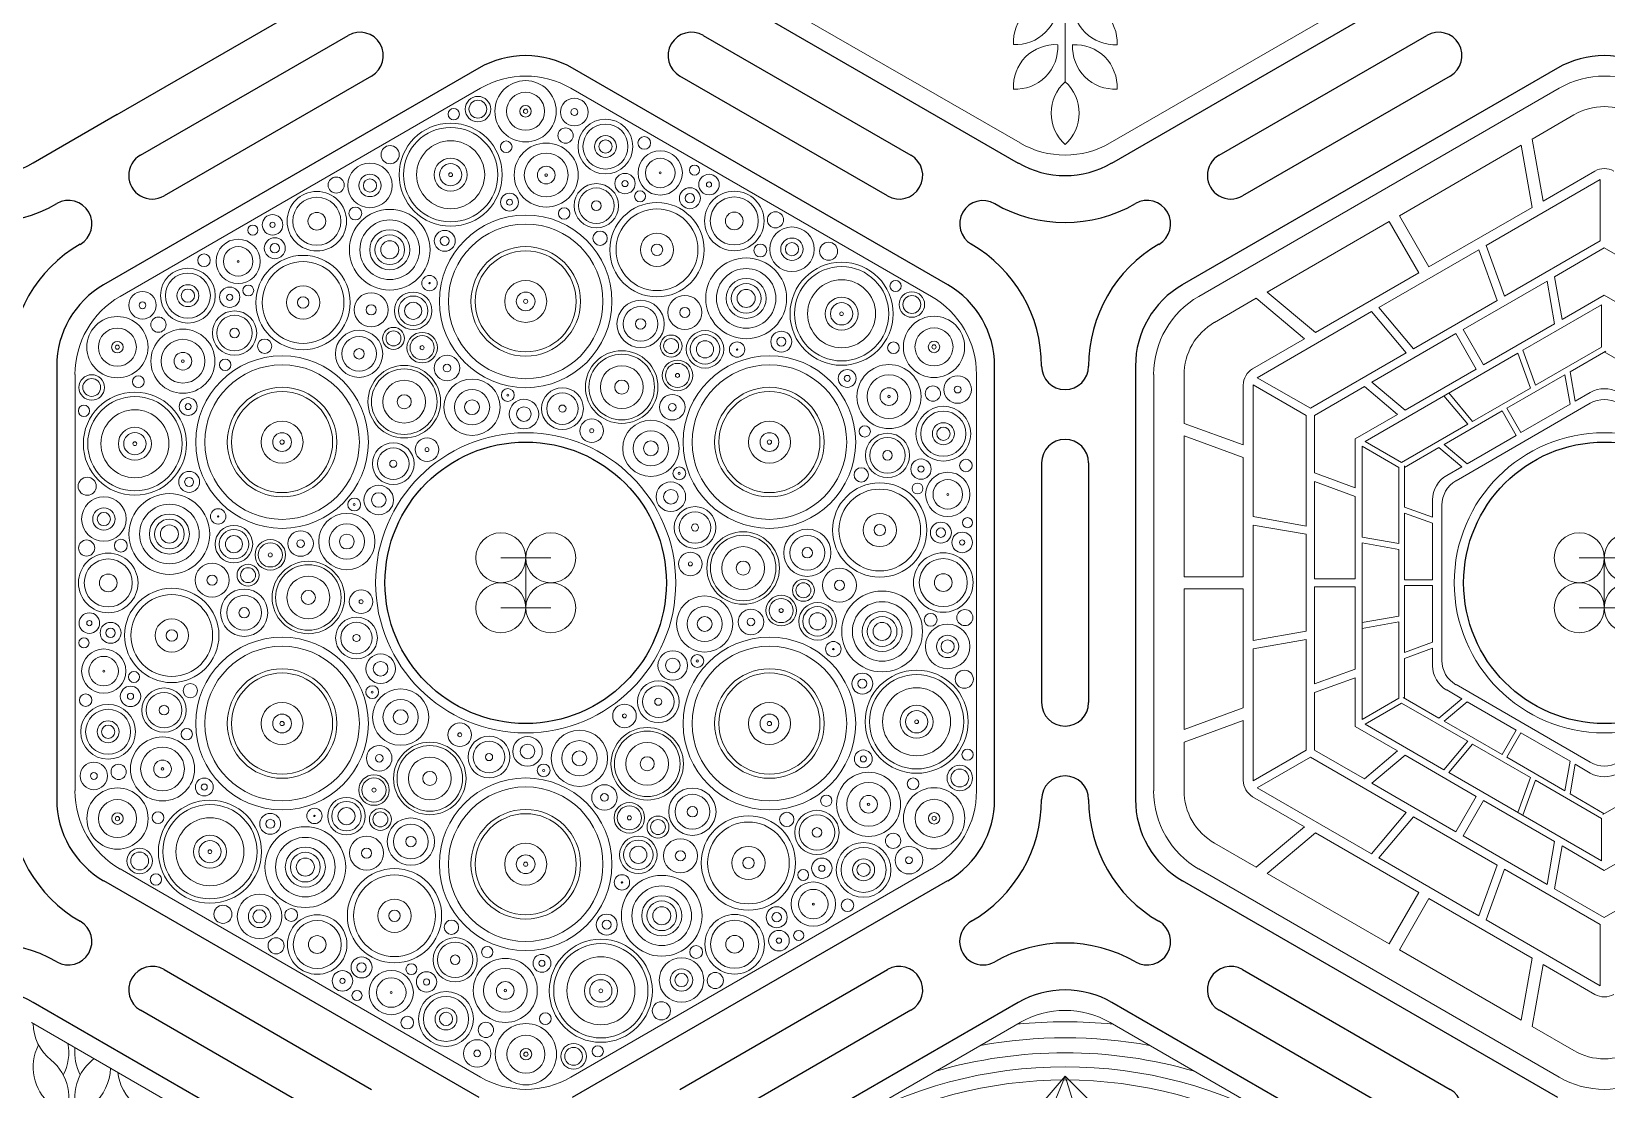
# Model space of a CAD drawing. Header units: millimetres. Extents: x -446 to 815, y -612 to 225.
# Drawn here: x -168.9 to -43, y 34.2 to 118.8 of the extents above; entities that cross this region are included whole.
import ezdxf

# ---------------------------------------------------------------- set-up
doc = ezdxf.new("R2010")
doc.units = ezdxf.units.MM
doc.layers.get('0').update_dxf_attribs({"color": 1, "true_color": 0xff0000})
doc.layers.add('Vector Engrave', color=5, linetype='Continuous', lineweight=0, true_color=0x0000ff)

msp = doc.modelspace()

# ---------------------------------------------------------------- linework, layer by layer
for p, q in [((-120, 125.57), (-90, 108.25)), ((-82.5, 108.25), (-52.5, 125.57)), ((-162.05, 112.12), (-145.45, 121.71)), ((-160.18, 108.87), (-143.57, 118.46)), ((-115.18, 118.46), (-98.57, 108.87)), ((-73.93, 108.87), (-57.32, 118.46)), ((-133.12, 115.83), (-163.13, 98.51)), ((-141.7, 115.21), (-158.3, 105.63)), ((-95.62, 98.51), (-125.63, 115.83)), ((-100.45, 105.63), (-117.05, 115.21)), ((-46.87, 115.83), (-76.88, 98.51)), ((-55.45, 115.21), (-72.05, 105.63)), ((-162.05, 112.12), (-168.75, 108.25)), ((-166.87, 92.02), (-166.87, 57.37)), ((-91.88, 57.37), (-91.88, 92.02)), ((-80.62, 92.02), (-80.62, 57.37)), ((-88.12, 65.11), (-88.12, 84.28)), ((-84.38, 84.28), (-84.38, 65.11)), ((-163.13, 50.88), (-133.12, 33.56)), ((-125.63, 33.56), (-95.62, 50.88)), ((-76.88, 50.88), (-46.87, 33.56)), ((-158.3, 43.76), (-141.7, 34.18)), ((-117.05, 34.18), (-100.45, 43.76)), ((-72.05, 43.76), (-55.45, 34.18)), ((-138.75, 23.82), (-168.75, 41.14)), ((-143.57, 30.93), (-160.18, 40.52)), ((-90, 41.14), (-120, 23.82)), ((-98.57, 40.52), (-115.18, 30.93)), ((-52.5, 23.82), (-82.5, 41.14)), ((-57.32, 30.93), (-73.93, 40.52))]:
    msp.add_line(p, q)
for centre in [(-129.38, 74.69), (-43.13, 74.69)]:
    msp.add_circle(centre, 11.25)
for centre, radius, start, end in [((-172.5, 114.75), 7.5, 120, 300), ((-142.64, 116.83), 1.88, 300, 120), ((-116.11, 116.83), 1.88, 60, 240), ((-56.39, 116.83), 1.88, 300, 120), ((-129.38, 109.34), 7.5, 60, 120), ((-43.13, 109.34), 7.5, 60, 120), ((-159.24, 107.25), 1.88, 120, 300), ((-99.51, 107.25), 1.88, 240, 60), ((-72.99, 107.25), 1.88, 120, 300), ((-86.25, 114.75), 7.5, 240, 300), ((-172.5, 114.75), 11.25, 240, 300), ((-165.94, 103.38), 1.88, 300, 120), ((-92.81, 103.38), 1.87, 60, 240), ((-86.25, 114.75), 11.25, 240, 300), ((-79.69, 103.38), 1.88, 300, 120), ((-159.38, 92.02), 11.25, 120, 180), ((-99.38, 92.02), 11.25, 0, 60), ((-73.12, 92.02), 11.25, 120, 180), ((-159.38, 92.02), 7.5, 120, 180), ((-99.38, 92.02), 7.5, 0, 60), ((-73.12, 92.02), 7.5, 120, 180), ((-86.25, 92.02), 1.88, 180, 0), ((-86.25, 84.28), 1.88, 0, 180), ((-86.25, 65.11), 1.88, 180, 0), ((-86.25, 57.37), 1.88, 0, 180), ((-159.38, 57.37), 11.25, 180, 240), ((-159.38, 57.37), 7.5, 180, 240), ((-99.38, 57.37), 7.5, 300, 0), ((-99.38, 57.37), 11.25, 300, 0), ((-73.12, 57.37), 11.25, 180, 240), ((-73.12, 57.37), 7.5, 180, 240), ((-165.94, 46.01), 1.87, 240, 60), ((-92.81, 46.01), 1.87, 120, 300), ((-79.69, 46.01), 1.88, 240, 60), ((-172.5, 34.64), 11.25, 60, 120), ((-86.25, 34.64), 11.25, 60, 120), ((-159.24, 42.14), 1.88, 60, 240), ((-99.51, 42.14), 1.88, 300, 120), ((-72.99, 42.14), 1.88, 60, 240), ((-172.5, 34.64), 7.5, 60, 120), ((-86.25, 34.64), 7.5, 60, 120), ((-56.39, 32.56), 1.88, 240, 60)]:
    msp.add_arc(centre, radius, start, end)
at = {"layer": 'Vector Engrave'}
for p, q in [((-86.24, 114.75), (-86.25, 136.64)), ((-89.85, 109.86), (-118.69, 126.5)), ((-53.81, 126.5), (-82.65, 109.86)), ((-161.81, 97.58), (-132.98, 114.23)), ((-125.77, 114.23), (-96.94, 97.58)), ((-75.56, 97.58), (-46.73, 114.23)), ((-45.56, 112.1), (-48.9, 110.17)), ((-49.77, 109.67), (-59.52, 104.04)), ((-48.9, 104.71), (-49.77, 109.67)), ((-48.03, 105.21), (-48.9, 110.17)), ((-43.88, 107.61), (-48.03, 105.21)), ((-43.45, 106.93), (-52.59, 101.65)), ((-43.45, 102.03), (-43.45, 106.93)), ((-48.9, 104.71), (-57.15, 99.94)), ((-60.34, 103.57), (-70.09, 97.94)), ((-57.97, 99.47), (-60.34, 103.57)), ((-57.15, 99.94), (-59.52, 104.04)), ((-43.45, 102.03), (-51.12, 97.6)), ((-53.16, 101.32), (-61.17, 96.7)), ((-51.69, 97.27), (-53.16, 101.32)), ((-51.12, 97.6), (-52.59, 101.65)), ((-43.13, 101.46), (-47.11, 99.16)), ((-39.14, 99.16), (-43.13, 101.46)), ((-57.97, 99.47), (-66.23, 94.7)), ((-47.71, 98.82), (-54.43, 94.93)), ((-47.11, 95.39), (-47.71, 98.82)), ((-46.5, 95.74), (-47.11, 99.16)), ((-70.96, 97.44), (-74.3, 95.51)), ((-67.1, 94.2), (-70.96, 97.44)), ((-66.23, 94.7), (-70.09, 97.94)), ((-51.69, 97.27), (-58.39, 93.4)), ((-43.13, 97.69), (-46.5, 95.74)), ((-39.75, 95.74), (-43.13, 97.69)), ((-61.74, 96.37), (-70.88, 91.09)), ((-58.97, 93.07), (-61.74, 96.37)), ((-58.39, 93.4), (-61.17, 96.7)), ((-43.35, 96.92), (-49.65, 93.29)), ((-43.35, 93.54), (-43.35, 96.92)), ((-55, 94.61), (-61.72, 90.73)), ((-53.37, 91.78), (-55, 94.61)), ((-52.8, 92.11), (-54.43, 94.93)), ((-47.11, 95.39), (-52.8, 92.11)), ((-67.1, 94.2), (-71.25, 91.8)), ((-48.64, 90.49), (-49.65, 93.29)), ((-43.35, 93.54), (-48.64, 90.49)), ((-43.01, 93.22), (-45.87, 91.57)), ((-58.97, 93.07), (-66.63, 88.64)), ((-50.05, 93.06), (-62.26, 86)), ((-49.03, 90.26), (-50.05, 93.06)), ((-40.38, 91.57), (-43.13, 93.15)), ((-165.41, 58.05), (-165.41, 91.34)), ((-93.34, 91.34), (-93.34, 58.05)), ((-79.16, 58.05), (-79.16, 91.34)), ((-76.74, 91.29), (-76.74, 87.43)), ((-66.63, 88.64), (-70.88, 91.09)), ((-59.06, 88.49), (-61.72, 90.73)), ((-53.37, 91.78), (-59.06, 88.49)), ((-46.29, 91.33), (-50.92, 88.65)), ((-45.87, 88.97), (-46.29, 91.33)), ((-45.46, 89.21), (-45.87, 91.57)), ((-72, 90.5), (-72, 85.71)), ((-71.2, 90.53), (-71.2, 79.98)), ((-66.96, 88.08), (-71.2, 90.53)), ((-62.32, 90.38), (-66.31, 88.08)), ((-59.66, 88.14), (-62.32, 90.38)), ((-54.05, 87.37), (-55.96, 89.64)), ((-53.66, 87.59), (-55.57, 89.87)), ((-49.03, 90.26), (-53.66, 87.59)), ((-44.25, 89.9), (-45.46, 89.21)), ((-51.31, 88.43), (-55.95, 85.75)), ((-44.25, 89.05), (-54.99, 82.84)), ((-50.19, 86.48), (-51.31, 88.43)), ((-49.8, 86.7), (-50.92, 88.65)), ((-45.87, 88.97), (-49.8, 86.7)), ((-72, 85.71), (-76.74, 87.43)), ((-66.96, 88.08), (-66.96, 79.23)), ((-66.31, 88.08), (-66.31, 83.48)), ((-59.66, 88.14), (-63.04, 86.19)), ((-54.05, 87.37), (-59.34, 84.31)), ((-76.74, 86.43), (-76.74, 75.17)), ((-72, 84.7), (-76.74, 86.43)), ((-63.04, 86.19), (-63.04, 82.29)), ((-59.34, 84.31), (-62.26, 86)), ((-54.11, 84.21), (-55.95, 85.75)), ((-50.19, 86.48), (-54.11, 84.21)), ((-72, 84.7), (-72, 75.17)), ((-62.49, 85.61), (-62.49, 78.34)), ((-59.56, 83.92), (-62.49, 85.61)), ((-56.37, 85.51), (-59.11, 83.92)), ((-54.53, 83.97), (-56.37, 85.51)), ((-63.04, 82.29), (-66.31, 83.48)), ((-59.56, 83.92), (-59.56, 77.82)), ((-59.11, 84.05), (-59.11, 80.75)), ((-54.53, 83.97), (-55.73, 83.27)), ((-66.31, 82.78), (-66.31, 75.02)), ((-63.04, 81.6), (-66.31, 82.78)), ((-63.04, 81.6), (-63.04, 75.02)), ((-56.86, 79.93), (-59.11, 80.75)), ((-56.86, 81.33), (-56.86, 79.93)), ((-56.12, 80.9), (-56.12, 68.49)), ((-66.96, 79.23), (-71.2, 79.98)), ((-59.11, 80.27), (-59.11, 74.92)), ((-56.86, 79.45), (-59.11, 80.27)), ((-56.86, 79.45), (-56.86, 74.92)), ((-71.2, 79.31), (-71.2, 70.07)), ((-66.96, 78.57), (-71.2, 79.31)), ((-66.96, 78.57), (-66.96, 70.82)), ((-59.56, 77.82), (-62.49, 78.34)), ((-62.49, 77.88), (-62.49, 63.77)), ((-59.56, 77.36), (-62.49, 77.88)), ((-59.56, 77.36), (-59.56, 72.02)), ((-131.37, 76.69), (-127.37, 76.69)), ((-129.38, 72.69), (-129.38, 76.69)), ((-45.13, 76.69), (-41.13, 76.69)), ((-43.13, 72.69), (-43.13, 76.69)), ((-72, 75.17), (-76.74, 75.17)), ((-63.04, 75.02), (-66.31, 75.02)), ((-66.31, 74.37), (-66.31, 66.6)), ((-63.04, 74.37), (-66.31, 74.37)), ((-63.04, 74.37), (-63.04, 67.79)), ((-56.86, 74.92), (-59.11, 74.92)), ((-59.11, 74.47), (-59.11, 69.12)), ((-56.86, 74.47), (-59.11, 74.47)), ((-56.86, 74.47), (-56.86, 69.94)), ((-76.74, 74.22), (-76.74, 62.96)), ((-72, 74.22), (-76.74, 74.22)), ((-72, 74.22), (-72, 64.69)), ((-131.37, 72.69), (-127.37, 72.69)), ((-59.56, 72.02), (-62.49, 71.51)), ((-45.13, 72.69), (-41.13, 72.69)), ((-66.96, 70.82), (-71.2, 70.07)), ((-59.56, 71.57), (-62.49, 71.05)), ((-59.56, 71.57), (-59.56, 65.46)), ((-66.96, 70.16), (-71.2, 69.41)), ((-71.2, 69.41), (-71.2, 58.86)), ((-66.96, 70.16), (-66.96, 61.31)), ((-56.86, 69.94), (-59.11, 69.12)), ((-56.86, 69.46), (-59.11, 68.64)), ((-56.86, 69.46), (-56.86, 68.06)), ((-59.11, 68.64), (-59.11, 65.46)), ((-63.04, 67.79), (-66.31, 66.6)), ((-63.04, 67.1), (-66.31, 65.91)), ((-63.04, 67.1), (-63.04, 63.2)), ((-66.31, 65.91), (-66.31, 61.31)), ((-59.22, 65.53), (-56.37, 63.88)), ((-55.73, 66.12), (-54.53, 65.42)), ((-54.99, 66.55), (-44.25, 60.34)), ((-72, 64.69), (-76.74, 62.96)), ((-59.56, 65.46), (-62.49, 63.77)), ((-59.34, 65.07), (-62.26, 63.38)), ((-59.34, 65.07), (-54.05, 62.02)), ((-54.53, 65.42), (-56.37, 63.88)), ((-54.11, 65.18), (-55.95, 63.64)), ((-54.11, 65.18), (-50.19, 62.91)), ((-72, 63.68), (-76.74, 61.96)), ((-72, 63.68), (-72, 58.89)), ((-63.04, 63.2), (-59.66, 61.25)), ((-62.26, 63.38), (-55.96, 59.75)), ((-55.95, 63.64), (-51.31, 60.96)), ((-76.74, 61.96), (-76.74, 58.1)), ((-54.05, 62.02), (-55.96, 59.75)), ((-53.66, 61.79), (-55.57, 59.52)), ((-53.66, 61.79), (-49.03, 59.12)), ((-50.19, 62.91), (-51.31, 60.96)), ((-49.8, 62.69), (-50.92, 60.74)), ((-49.8, 62.69), (-45.87, 60.42)), ((-66.96, 61.31), (-71.2, 58.86)), ((-66.63, 60.75), (-70.88, 58.3)), ((-66.63, 60.75), (-58.97, 56.32)), ((-66.31, 61.31), (-62.32, 59.01)), ((-59.66, 61.25), (-62.32, 59.01)), ((-59.06, 60.9), (-61.72, 58.66)), ((-59.06, 60.9), (-53.37, 57.61)), ((-50.92, 60.74), (-46.29, 58.06)), ((-55.57, 59.52), (-43.35, 52.46)), ((-45.87, 60.42), (-46.29, 58.06)), ((-45.46, 60.18), (-45.87, 57.82)), ((-45.46, 60.18), (-44.25, 59.48)), ((-70.88, 58.3), (-61.74, 53.02)), ((-61.72, 58.66), (-55, 54.78)), ((-49.03, 59.12), (-50.05, 56.33)), ((-48.64, 58.9), (-49.65, 56.1)), ((-48.64, 58.9), (-43.35, 55.84)), ((-71.25, 57.59), (-67.1, 55.19)), ((-53.37, 57.61), (-55, 54.78)), ((-52.8, 57.28), (-54.43, 54.46)), ((-52.8, 57.28), (-47.11, 54)), ((-45.87, 57.82), (-43.13, 56.23)), ((-43.24, 56.17), (-40.38, 57.82)), ((-58.97, 56.32), (-61.74, 53.02)), ((-58.39, 55.99), (-61.17, 52.69)), ((-58.39, 55.99), (-51.69, 52.12)), ((-43.35, 55.84), (-43.35, 52.46)), ((-67.1, 55.19), (-70.96, 51.95)), ((-66.23, 54.69), (-70.09, 51.45)), ((-66.23, 54.69), (-57.97, 49.92)), ((-54.43, 54.46), (-47.71, 50.57)), ((-74.3, 53.88), (-70.96, 51.95)), ((-47.11, 54), (-47.71, 50.57)), ((-46.5, 53.65), (-47.11, 50.23)), ((-46.5, 53.65), (-43.13, 51.7)), ((-43.13, 51.7), (-39.75, 53.65)), ((-132.98, 35.16), (-161.81, 51.81)), ((-96.94, 51.81), (-125.77, 35.16)), ((-46.73, 35.16), (-75.56, 51.81)), ((-61.17, 52.69), (-53.16, 48.07)), ((-51.69, 52.12), (-53.16, 48.07)), ((-51.12, 51.79), (-52.59, 47.74)), ((-51.12, 51.79), (-43.45, 47.36)), ((-70.09, 51.45), (-60.34, 45.82)), ((-57.97, 49.92), (-60.34, 45.82)), ((-57.15, 49.45), (-59.52, 45.35)), ((-57.15, 49.45), (-48.9, 44.68)), ((-47.11, 50.23), (-43.13, 47.93)), ((-43.13, 47.93), (-39.14, 50.23)), ((-52.59, 47.74), (-43.45, 42.46)), ((-43.45, 47.36), (-43.45, 42.46)), ((-59.52, 45.35), (-49.77, 39.72)), ((-48.9, 44.68), (-49.77, 39.72)), ((-48.03, 44.18), (-48.9, 39.22)), ((-48.03, 44.18), (-43.88, 41.78)), ((-168.9, 39.53), (-140.06, 22.89)), ((-118.69, 22.89), (-89.85, 39.53)), ((-82.65, 39.53), (-53.81, 22.89)), ((-48.9, 39.22), (-45.56, 37.29)), ((-86.25, 35.25), (-91.28, 23.01)), ((-86.25, 35.25), (-90.75, 30)), ((-86.25, 35.25), (-78.75, 27.75)), ((-86.25, 35.25), (-82.5, 23.25))]:
    msp.add_line(p, q, dxfattribs=at)
for centre, radius in [((-129.39, 112.39), 2.45), ((-133.2, 112.56), 1.02), ((-129.39, 112.39), 1.52), ((-125.49, 112.33), 1.1), ((-135.13, 112.16), 0.45), ((-133.2, 112.56), 0.713), ((-129.39, 112.39), 0.461), ((-129.39, 112.39), 0.169), ((-125.49, 112.33), 0.274), ((-135.38, 107.32), 4.12), ((-135.38, 107.32), 3.77), ((-126.19, 110.45), 0.609), ((-123, 109.57), 2.19), ((-123, 109.57), 1.8), ((-140.22, 108.92), 0.726), ((-135.38, 107.32), 2.72), ((-130.94, 109.55), 0.467), ((-127.74, 107.29), 2.56), ((-123, 109.57), 0.877), ((-123, 109.57), 0.53), ((-119.9, 109.86), 0.501), ((-135.38, 107.32), 1.32), ((-127.74, 107.29), 1.75), ((-118.62, 107.46), 1.77), ((-118.62, 107.46), 1.18), ((-144.53, 106.49), 0.645), ((-141.83, 106.46), 1.78), ((-141.83, 106.46), 0.894), ((-135.38, 107.32), 0.89), ((-135.38, 107.32), 0.15), ((-127.74, 107.29), 0.707), ((-127.74, 107.29), 0.103), ((-121.44, 106.61), 0.814), ((-118.62, 107.46), 0.0766), ((-115.88, 107.69), 0.403), ((-114.72, 106.53), 0.822), ((-146.08, 103.6), 2.38), ((-141.83, 106.46), 0.528), ((-130.67, 105.12), 0.714), ((-123.73, 104.84), 1.77), ((-123.73, 104.84), 1.42), ((-121.44, 106.61), 0.247), ((-120.23, 105.59), 0.436), ((-116.25, 105.44), 0.839), ((-116.25, 105.44), 0.375), ((-112.7, 103.62), 2.38), ((-114.72, 106.53), 0.209), ((-146.08, 103.6), 1.92), ((-143, 104.22), 0.514), ((-140.25, 101.32), 3.23), ((-130.67, 105.12), 0.241), ((-126.3, 104.22), 0.453), ((-123.73, 104.84), 0.384), ((-118.88, 101.32), 3.77), ((-118.88, 101.32), 3.27), ((-112.7, 103.62), 1.92), ((-151.2, 102.89), 0.403), ((-149.62, 103.31), 0.822), ((-149.62, 103.31), 0.209), ((-146.08, 103.6), 0.709), ((-140.25, 101.32), 2.38), ((-129.38, 97.19), 6.9), ((-129.38, 97.19), 6.18), ((-112.7, 103.62), 0.709), ((-109.41, 103.71), 0.645), ((-152.37, 100.39), 1.77), ((-149.44, 101.44), 0.839), ((-140.25, 101.32), 1.6), ((-140.25, 101.32), 1.19), ((-140.25, 101.32), 0.722), ((-135.85, 102.03), 0.837), ((-135.85, 102.03), 0.36), ((-123.43, 102.24), 0.573), ((-118.88, 101.32), 1.33), ((-108.09, 101.36), 1.78), ((-108.09, 101.36), 0.894), ((-155.1, 100.48), 0.501), ((-152.37, 100.39), 1.18), ((-147.18, 97.1), 3.77), ((-149.44, 101.44), 0.375), ((-129.38, 97.19), 4.38), ((-129.38, 97.19), 4.04), ((-118.88, 101.32), 0.458), ((-110.62, 101.26), 0.514), ((-108.09, 101.36), 0.528), ((-105.16, 101.2), 0.726), ((-156.39, 97.65), 2.19), ((-152.37, 100.39), 0.0766), ((-147.18, 97.1), 3.27), ((-111.75, 97.43), 3.23), ((-111.75, 97.43), 2.38), ((-104.12, 96.2), 4.12), ((-104.12, 96.2), 3.77), ((-156.39, 97.65), 1.8), ((-156.39, 97.65), 0.877), ((-153.05, 97.52), 0.814), ((-151.56, 98.06), 0.436), ((-147.18, 97.1), 1.33), ((-137.07, 98.65), 0.614), ((-137.07, 98.65), 0.0555), ((-129.38, 97.19), 1.68), ((-111.75, 97.43), 1.6), ((-111.75, 97.43), 1.19), ((-104.12, 96.2), 2.72), ((-99.8, 98.42), 0.45), ((-160.02, 96.88), 1.1), ((-160.02, 96.88), 0.274), ((-156.39, 97.65), 0.53), ((-153.05, 97.52), 0.247), ((-147.18, 97.1), 0.458), ((-141.74, 96.52), 1.36), ((-138.38, 96.44), 1.5), ((-138.38, 96.44), 1.18), ((-138.38, 96.44), 0.685), ((-129.38, 97.19), 0.75), ((-129.38, 97.19), 0.168), ((-120.19, 95.39), 1.89), ((-116.65, 96.31), 1.36), ((-111.75, 97.43), 0.722), ((-104.12, 96.2), 1.32), ((-104.12, 96.2), 0.89), ((-98.5, 96.94), 1.02), ((-98.5, 96.94), 0.713), ((-162.03, 93.53), 2.45), ((-158.75, 95.33), 0.609), ((-152.66, 94.66), 1.77), ((-152.66, 94.66), 1.42), ((-141.74, 96.52), 0.404), ((-120.19, 95.39), 1.39), ((-120.19, 95.39), 0.416), ((-116.65, 96.31), 0.404), ((-104.12, 96.2), 0.15), ((-96.73, 93.55), 2.45), ((-162.03, 93.53), 1.52), ((-156.79, 92.41), 2.56), ((-152.66, 94.66), 0.384), ((-142.7, 93), 1.89), ((-139.95, 94.23), 0.878), ((-139.95, 94.23), 0.597), ((-137.66, 93.49), 1.22), ((-137.66, 93.49), 0.964), ((-117.75, 93.62), 0.878), ((-115.04, 93.36), 1.5), ((-115.04, 93.36), 1.18), ((-108.94, 93.97), 0.837), ((-96.73, 93.55), 1.52), ((-162.03, 93.53), 0.461), ((-162.03, 93.53), 0.169), ((-156.79, 92.41), 1.75), ((-150.25, 93.61), 0.573), ((-142.7, 93), 1.39), ((-142.7, 93), 0.416), ((-137.66, 93.49), 0.161), ((-121.7, 90.34), 2.9), ((-117.75, 93.62), 0.597), ((-115.04, 93.36), 0.685), ((-112.48, 93.34), 0.614), ((-112.48, 93.34), 0.0555), ((-108.94, 93.97), 0.36), ((-99.97, 93.48), 0.467), ((-96.73, 93.55), 0.461), ((-96.73, 93.55), 0.169), ((-156.79, 92.41), 0.707), ((-156.79, 92.41), 0.103), ((-148.86, 85.94), 6.9), ((-148.86, 85.94), 6.18), ((-153.41, 92.12), 0.453), ((-139.09, 89.17), 2.9), ((-135.67, 91.86), 1.02), ((-135.67, 91.86), 0.306), ((-121.7, 90.34), 2.62), ((-121.7, 90.34), 1.71), ((-117.24, 91.27), 1.22), ((-117.24, 91.27), 0.964), ((-109.89, 85.94), 6.9), ((-109.89, 85.94), 6.18), ((-100.33, 89.58), 2.56), ((-164.08, 90.31), 1.02), ((-164.08, 90.31), 0.713), ((-160.35, 90.77), 0.467), ((-139.09, 89.17), 2.62), ((-139.09, 89.17), 1.71), ((-133.67, 88.73), 2.25), ((-121.7, 90.34), 0.562), ((-117.24, 91.27), 0.161), ((-103.67, 91.03), 0.714), ((-103.67, 91.03), 0.241), ((-100.33, 89.58), 1.75), ((-94.84, 90.14), 1.1), ((-160.63, 85.81), 4.12), ((-160.63, 85.81), 3.77), ((-156.37, 88.78), 0.714), ((-148.86, 85.94), 4.38), ((-148.86, 85.94), 4.04), ((-139.09, 89.17), 0.562), ((-133.67, 88.73), 1.41), ((-130.81, 89.7), 0.513), ((-130.81, 89.7), 0.0828), ((-126.44, 88.62), 1.67), ((-126.44, 88.62), 1.26), ((-117.66, 88.73), 1.02), ((-109.89, 85.94), 4.38), ((-109.89, 85.94), 4.04), ((-100.33, 89.58), 0.707), ((-100.33, 89.58), 0.103), ((-96.82, 89.82), 0.609), ((-94.84, 90.14), 0.274), ((-164.7, 88.44), 0.45), ((-160.63, 85.81), 2.72), ((-156.37, 88.78), 0.241), ((-133.67, 88.73), 0.591), ((-129.52, 88.18), 1.18), ((-129.52, 88.18), 0.583), ((-126.44, 88.62), 0.286), ((-117.66, 88.73), 0.306), ((-95.98, 86.61), 2.19), ((-95.98, 86.61), 1.8), ((-160.63, 85.81), 1.32), ((-148.86, 85.94), 1.68), ((-124.1, 86.85), 0.942), ((-124.1, 86.85), 0.158), ((-119.37, 85.44), 2.25), ((-109.89, 85.94), 1.68), ((-102.27, 86.8), 0.453), ((-95.98, 86.61), 0.877), ((-95.98, 86.61), 0.53), ((-160.63, 85.81), 0.89), ((-160.63, 85.81), 0.15), ((-148.86, 85.94), 0.75), ((-148.86, 85.94), 0.168), ((-139.97, 84.21), 1.67), ((-129.38, 74.69), 12), ((-137.27, 85.34), 0.942), ((-119.37, 85.44), 1.41), ((-119.37, 85.44), 0.591), ((-109.89, 85.94), 0.75), ((-109.89, 85.94), 0.168), ((-100.45, 84.88), 1.77), ((-100.45, 84.88), 1.42), ((-43.13, 74.69), 12), ((-139.97, 84.21), 1.26), ((-139.97, 84.21), 0.286), ((-137.27, 85.34), 0.158), ((-100.45, 84.88), 0.384), ((-97.77, 83.78), 0.814), ((-94.18, 84.07), 0.501), ((-164.44, 82.41), 0.726), ((-156.29, 82.76), 0.837), ((-117.1, 83.44), 0.513), ((-117.1, 83.44), 0.0828), ((-102.55, 83.32), 0.573), ((-97.77, 83.78), 0.247), ((-95.63, 81.76), 1.77), ((-156.29, 82.76), 0.36), ((-141.13, 81.31), 1.18), ((-141.13, 81.31), 0.583), ((-117.77, 81.57), 1.18), ((-117.77, 81.57), 0.583), ((-101.07, 78.91), 3.77), ((-101.07, 78.91), 3.27), ((-98.05, 82.23), 0.436), ((-95.63, 81.76), 1.18), ((-163.11, 79.79), 1.78), ((-163.11, 79.79), 0.894), ((-157.87, 78.59), 3.23), ((-157.87, 78.59), 2.38), ((-153.97, 80), 0.614), ((-143.09, 80.95), 0.513), ((-143.09, 80.95), 0.0828), ((-115.84, 79.11), 1.67), ((-95.63, 81.76), 0.0766), ((-163.11, 79.79), 0.528), ((-157.87, 78.59), 1.6), ((-157.87, 78.59), 1.19), ((-153.97, 80), 0.0555), ((-143.68, 77.99), 2.25), ((-143.68, 77.99), 1.41), ((-115.84, 79.11), 1.26), ((-115.84, 79.11), 0.286), ((-101.07, 78.91), 1.33), ((-101.07, 78.91), 0.458), ((-96.18, 78.7), 0.839), ((-94.05, 79.5), 0.403), ((-164.49, 77.47), 0.645), ((-161.75, 77.66), 0.514), ((-157.87, 78.59), 0.722), ((-152.71, 77.78), 1.5), ((-152.71, 77.78), 1.18), ((-152.71, 77.78), 0.685), ((-149.8, 76.92), 1.22), ((-147.38, 77.83), 1.02), ((-147.38, 77.83), 0.306), ((-143.68, 77.99), 0.591), ((-131.37, 76.69), 2), ((-127.37, 76.69), 2), ((-111.99, 75.87), 2.9), ((-111.99, 75.87), 2.62), ((-106.86, 77.09), 1.89), ((-106.86, 77.09), 1.39), ((-96.18, 78.7), 0.375), ((-94.48, 77.92), 0.822), ((-94.48, 77.92), 0.209), ((-45.13, 76.69), 2), ((-41.13, 76.69), 2), ((-162.76, 74.68), 2.38), ((-149.8, 76.92), 0.964), ((-149.8, 76.92), 0.161), ((-116.21, 76.2), 0.942), ((-111.99, 75.87), 1.71), ((-106.86, 77.09), 0.416), ((-95.99, 74.71), 2.38), ((-162.76, 74.68), 1.92), ((-154.46, 74.9), 1.36), ((-151.58, 75.3), 0.878), ((-151.58, 75.3), 0.597), ((-146.76, 73.52), 2.9), ((-146.76, 73.52), 2.62), ((-116.21, 76.2), 0.158), ((-111.99, 75.87), 0.562), ((-104.29, 74.49), 1.36), ((-95.99, 74.71), 1.92), ((-162.76, 74.68), 0.709), ((-154.46, 74.9), 0.404), ((-146.76, 73.52), 1.71), ((-131.37, 72.69), 2), ((-127.37, 72.69), 2), ((-107.17, 74.09), 0.878), ((-107.17, 74.09), 0.597), ((-104.29, 74.49), 0.404), ((-95.99, 74.71), 0.709), ((-45.13, 72.69), 2), ((-41.13, 72.69), 2), ((-157.68, 70.48), 3.77), ((-157.68, 70.48), 3.27), ((-151.89, 72.3), 1.89), ((-151.89, 72.3), 1.39), ((-146.76, 73.52), 0.562), ((-142.54, 73.18), 0.942), ((-142.54, 73.18), 0.158), ((-115.07, 71.4), 2.25), ((-108.95, 72.47), 1.22), ((-108.95, 72.47), 0.964), ((-106.04, 71.61), 1.5), ((-100.88, 70.8), 3.23), ((-100.88, 70.8), 2.38), ((-164.27, 71.47), 0.822), ((-157.68, 70.48), 1.33), ((-151.89, 72.3), 0.416), ((-142.91, 70.28), 1.67), ((-115.07, 71.4), 1.41), ((-115.07, 71.4), 0.591), ((-111.37, 71.56), 1.02), ((-111.37, 71.56), 0.306), ((-108.95, 72.47), 0.161), ((-106.04, 71.61), 1.18), ((-106.04, 71.61), 0.685), ((-100.88, 70.8), 1.6), ((-100.88, 70.8), 1.19), ((-97, 71.73), 0.514), ((-94.26, 71.91), 0.645), ((-164.27, 71.47), 0.209), ((-162.57, 70.69), 0.839), ((-162.57, 70.69), 0.375), ((-157.68, 70.48), 0.458), ((-142.91, 70.28), 1.26), ((-142.91, 70.28), 0.286), ((-100.88, 70.8), 0.722), ((-95.64, 69.6), 1.78), ((-164.7, 69.89), 0.403), ((-163.12, 67.63), 1.77), ((-148.86, 63.44), 6.9), ((-148.86, 63.44), 6.18), ((-109.89, 63.44), 6.9), ((-109.89, 63.44), 6.18), ((-104.78, 69.39), 0.614), ((-104.78, 69.39), 0.0555), ((-95.64, 69.6), 0.894), ((-95.64, 69.6), 0.528), ((-163.12, 67.63), 1.18), ((-140.98, 67.82), 1.18), ((-140.98, 67.82), 0.583), ((-117.62, 68.08), 1.18), ((-117.62, 68.08), 0.583), ((-115.66, 68.44), 0.513), ((-115.66, 68.44), 0.0828), ((-163.12, 67.63), 0.0766), ((-160.7, 67.16), 0.436), ((-148.86, 63.44), 4.38), ((-148.86, 63.44), 4.04), ((-118.78, 65.18), 1.67), ((-109.89, 63.44), 4.38), ((-109.89, 63.44), 4.04), ((-102.46, 66.63), 0.837), ((-102.46, 66.63), 0.36), ((-98.12, 63.58), 4.12), ((-98.12, 63.58), 3.77), ((-94.31, 66.98), 0.726), ((-164.57, 65.31), 0.501), ((-160.98, 65.61), 0.814), ((-160.98, 65.61), 0.247), ((-158.3, 64.51), 1.77), ((-158.3, 64.51), 1.42), ((-156.2, 66.07), 0.573), ((-141.65, 65.95), 0.513), ((-141.65, 65.95), 0.0828), ((-139.38, 63.95), 2.25), ((-118.78, 65.18), 1.26), ((-98.12, 63.58), 2.72), ((-162.77, 62.78), 2.19), ((-162.77, 62.78), 1.8), ((-158.3, 64.51), 0.384), ((-148.86, 63.44), 1.68), ((-139.38, 63.95), 1.41), ((-139.38, 63.95), 0.591), ((-121.48, 64.05), 0.942), ((-118.78, 65.18), 0.286), ((-109.89, 63.44), 1.68), ((-98.12, 63.58), 1.32), ((-98.12, 63.58), 0.89), ((-162.77, 62.78), 0.877), ((-162.77, 62.78), 0.53), ((-156.48, 62.59), 0.453), ((-148.86, 63.44), 0.75), ((-148.86, 63.44), 0.168), ((-134.65, 62.54), 0.942), ((-119.66, 60.22), 2.9), ((-121.48, 64.05), 0.158), ((-109.89, 63.44), 0.75), ((-109.89, 63.44), 0.168), ((-98.12, 63.58), 0.15), ((-158.42, 59.81), 2.56), ((-137.05, 59.05), 2.9), ((-134.65, 62.54), 0.158), ((-132.31, 60.76), 1.67), ((-132.31, 60.76), 1.26), ((-129.23, 61.21), 1.18), ((-129.23, 61.21), 0.583), ((-125.08, 60.66), 2.25), ((-125.08, 60.66), 1.41), ((-119.66, 60.22), 2.62), ((-119.66, 60.22), 1.71), ((-158.42, 59.81), 1.75), ((-158.42, 59.81), 0.707), ((-141.09, 60.66), 1.02), ((-141.09, 60.66), 0.306), ((-137.05, 59.05), 2.62), ((-137.05, 59.05), 1.71), ((-132.31, 60.76), 0.286), ((-125.08, 60.66), 0.591), ((-119.66, 60.22), 0.562), ((-102.38, 60.61), 0.714), ((-102.38, 60.61), 0.241), ((-94.05, 60.95), 0.45), ((-163.91, 59.25), 1.1), ((-163.91, 59.25), 0.274), ((-161.93, 59.57), 0.609), ((-158.42, 59.81), 0.103), ((-141.51, 58.12), 1.22), ((-137.05, 59.05), 0.562), ((-127.94, 59.69), 0.513), ((-127.94, 59.69), 0.0828), ((-101.96, 56.98), 2.56), ((-94.67, 59.08), 1.02), ((-94.67, 59.08), 0.713), ((-162.02, 55.84), 2.45), ((-155.08, 58.36), 0.714), ((-155.08, 58.36), 0.241), ((-141.51, 58.12), 0.964), ((-141.51, 58.12), 0.161), ((-129.38, 52.19), 6.9), ((-129.38, 52.19), 6.18), ((-123.08, 57.53), 1.02), ((-116.05, 56.39), 1.89), ((-101.96, 56.98), 1.75), ((-96.72, 55.86), 2.45), ((-98.4, 58.62), 0.467), ((-162.02, 55.84), 1.52), ((-154.63, 53.19), 4.12), ((-154.63, 53.19), 3.77), ((-143.71, 56.03), 1.5), ((-143.71, 56.03), 1.18), ((-143.71, 56.03), 0.685), ((-123.08, 57.53), 0.306), ((-121.09, 55.9), 1.22), ((-121.09, 55.9), 0.964), ((-116.05, 56.39), 1.39), ((-116.05, 56.39), 0.416), ((-105.34, 57.27), 0.453), ((-101.96, 56.98), 0.707), ((-101.96, 56.98), 0.103), ((-96.72, 55.86), 1.52), ((-162.02, 55.84), 0.461), ((-162.02, 55.84), 0.169), ((-158.78, 55.91), 0.467), ((-154.63, 53.19), 2.72), ((-149.81, 55.42), 0.837), ((-149.81, 55.42), 0.36), ((-146.27, 56.05), 0.614), ((-146.27, 56.05), 0.0555), ((-141, 55.77), 0.878), ((-141, 55.77), 0.597), ((-138.56, 54), 1.89), ((-129.38, 52.19), 4.38), ((-129.38, 52.19), 4.04), ((-121.09, 55.9), 0.161), ((-118.8, 55.16), 0.878), ((-118.8, 55.16), 0.597), ((-111.57, 52.29), 3.77), ((-111.57, 52.29), 3.27), ((-108.5, 55.77), 0.573), ((-106.09, 54.73), 1.77), ((-106.09, 54.73), 1.42), ((-96.72, 55.86), 0.461), ((-96.72, 55.86), 0.169), ((-154.63, 53.19), 1.32), ((-147, 51.96), 3.23), ((-147, 51.96), 2.38), ((-142.1, 53.08), 1.36), ((-138.56, 54), 1.39), ((-138.56, 54), 0.416), ((-120.37, 52.94), 1.5), ((-117.01, 52.87), 1.36), ((-106.09, 54.73), 0.384), ((-100, 54.06), 0.609), ((-160.25, 52.45), 1.02), ((-160.25, 52.45), 0.713), ((-154.63, 53.19), 0.89), ((-154.63, 53.19), 0.15), ((-147, 51.96), 1.6), ((-147, 51.96), 1.19), ((-142.1, 53.08), 0.404), ((-129.38, 52.19), 1.68), ((-129.38, 52.19), 0.75), ((-120.37, 52.94), 1.18), ((-120.37, 52.94), 0.685), ((-117.01, 52.87), 0.404), ((-111.57, 52.29), 1.33), ((-102.36, 51.74), 2.19), ((-102.36, 51.74), 1.8), ((-98.73, 52.51), 1.1), ((-147, 51.96), 0.722), ((-139.87, 48.07), 3.77), ((-129.38, 52.19), 0.168), ((-111.57, 52.29), 0.458), ((-107.19, 51.33), 0.436), ((-105.7, 51.87), 0.814), ((-105.7, 51.87), 0.247), ((-102.36, 51.74), 0.877), ((-102.36, 51.74), 0.53), ((-98.73, 52.51), 0.274), ((-158.95, 50.97), 0.45), ((-139.87, 48.07), 3.27), ((-121.68, 50.74), 0.614), ((-118.5, 48.07), 3.23), ((-121.68, 50.74), 0.0555), ((-118.5, 48.07), 2.38), ((-106.38, 49), 1.77), ((-150.66, 48.02), 1.78), ((-139.87, 48.07), 1.33), ((-118.5, 48.07), 1.6), ((-118.5, 48.07), 1.19), ((-106.38, 49), 1.18), ((-103.65, 48.91), 0.501), ((-153.59, 48.19), 0.726), ((-150.66, 48.02), 0.894), ((-150.66, 48.02), 0.528), ((-148.13, 48.13), 0.514), ((-146.05, 45.77), 2.38), ((-139.87, 48.07), 0.458), ((-122.9, 47.36), 0.837), ((-118.5, 48.07), 0.722), ((-112.67, 45.79), 2.38), ((-109.31, 47.95), 0.839), ((-109.31, 47.95), 0.375), ((-106.38, 49), 0.0766), ((-146.05, 45.77), 1.92), ((-135.32, 47.15), 0.573), ((-122.9, 47.36), 0.36), ((-112.67, 45.79), 1.92), ((-109.13, 46.08), 0.822), ((-107.55, 46.5), 0.403), ((-149.34, 45.67), 0.645), ((-146.05, 45.77), 0.709), ((-135.02, 44.55), 1.77), ((-135.02, 44.55), 1.42), ((-132.45, 45.17), 0.453), ((-123.37, 42.07), 4.12), ((-123.37, 42.07), 3.77), ((-115.75, 45.17), 0.514), ((-112.67, 45.79), 0.709), ((-109.13, 46.08), 0.209), ((-142.5, 43.94), 0.839), ((-142.5, 43.94), 0.375), ((-138.52, 43.8), 0.436), ((-135.02, 44.55), 0.384), ((-131.01, 42.1), 2.56), ((-128.08, 44.27), 0.714), ((-128.08, 44.27), 0.241), ((-123.37, 42.07), 2.72), ((-116.92, 42.93), 1.78), ((-144.03, 42.86), 0.822), ((-144.03, 42.86), 0.209), ((-140.13, 41.93), 1.77), ((-140.13, 41.93), 1.18), ((-137.31, 42.78), 0.814), ((-137.31, 42.78), 0.247), ((-131.01, 42.1), 1.75), ((-123.37, 42.07), 1.32), ((-123.37, 42.07), 0.89), ((-116.92, 42.93), 0.894), ((-116.92, 42.93), 0.528), ((-114.22, 42.89), 0.645), ((-142.87, 41.69), 0.403), ((-140.13, 41.93), 0.0766), ((-135.75, 39.82), 2.19), ((-135.75, 39.82), 1.8), ((-131.01, 42.1), 0.707), ((-131.01, 42.1), 0.103), ((-123.37, 42.07), 0.15), ((-135.75, 39.82), 0.877), ((-135.75, 39.82), 0.53), ((-127.81, 39.84), 0.467), ((-118.53, 40.47), 0.726), ((-138.85, 39.53), 0.501), ((-132.56, 38.94), 0.609), ((-129.36, 37), 2.45), ((-133.26, 37.06), 1.1), ((-129.36, 37), 1.52), ((-125.55, 36.83), 1.02), ((-133.26, 37.06), 0.274), ((-129.36, 37), 0.461), ((-129.36, 37), 0.169), ((-125.55, 36.83), 0.713), ((-123.62, 37.23), 0.45)]:
    msp.add_circle(centre, radius, dxfattribs=at)
for centre, radius, start, end in [((-87.02, 117.91), 3.37, 86.7782, 183.1575), ((-90.19, 121.09), 3.37, 266.7782, 3.1575), ((-82.27, 121.08), 3.37, 176.7782, 273.1575), ((-85.46, 117.9), 3.37, 356.7782, 93.1575), ((-87.02, 114.35), 3.37, 86.7782, 183.1575), ((-90.2, 117.53), 3.37, 266.7782, 3.1575), ((-82.28, 117.53), 3.37, 176.7782, 273.1575), ((-85.46, 114.35), 3.37, 356.7782, 93.1575), ((-129.38, 107.99), 7.21, 60, 120), ((-83.99, 112.24), 3.37, 131.7782, 228.1575), ((-88.49, 112.24), 3.37, 311.7782, 48.1575), ((-43.13, 107.99), 7.21, 60, 120), ((-43.13, 107.88), 4.88, 60, 120), ((-86.25, 116.1), 7.21, 240, 300), ((-43.13, 106.31), 1.5, 60, 120), ((-158.21, 91.34), 7.21, 120, 180), ((-100.54, 91.34), 7.21, 0, 60), ((-71.96, 91.34), 7.21, 120, 180), ((-71.86, 91.29), 4.88, 120, 180), ((-70.5, 90.5), 1.5, 120, 180), ((-43.13, 87.96), 2.25, 60, 120), ((-43.13, 87.1), 2.25, 60, 120), ((-54.61, 81.33), 2.25, 120, 180), ((-53.87, 80.9), 2.25, 120, 180), ((-54.61, 68.06), 2.25, 180, 240), ((-53.87, 68.49), 2.25, 180, 240), ((-43.13, 62.29), 2.25, 240, 300), ((-43.13, 61.43), 2.25, 240, 300), ((-158.21, 58.05), 7.21, 180, 240), ((-100.54, 58.05), 7.21, 300, 0), ((-71.96, 58.05), 7.21, 180, 240), ((-71.86, 58.1), 4.88, 180, 240), ((-70.5, 58.89), 1.5, 180, 240), ((-43.13, 43.08), 1.5, 240, 300), ((-86.25, 33.29), 7.21, 60, 120), ((-164.95, 39.52), 3.82, 180.9392, 231.2454), ((-86.25, 0), 39.59, 84.443, 95.557), ((-169.73, 37.13), 3.82, 332.1782, 10.8719), ((-86.25, 0), 38.31, 79.8357, 100.1643), ((-164.95, 35.96), 3.82, 152.1782, 231.2454), ((-169.73, 33.56), 3.82, 332.1782, 51.2454), ((-161.62, 37.13), 3.82, 174.0224, 207.8218), ((-161.62, 33.56), 3.82, 128.7546, 207.8218), ((-166.4, 39.52), 3.82, 308.7546, 311.1082), ((-86.25, 0), 37.11, 73.8118, 106.1882), ((-43.13, 41.51), 4.88, 240, 300), ((-166.4, 35.96), 3.82, 308.7546, 358.9637), ((-158.2, 35.96), 3.82, 186.0707, 231.2454), ((-86.25, 0), 35.99, 60, 120), ((-129.38, 41.4), 7.21, 240, 300), ((-86.25, 0), 34.94, 60, 120), ((-43.13, 41.4), 7.21, 240, 300)]:
    msp.add_arc(centre, radius, start, end, dxfattribs=at)

doc.saveas('drawing.dxf')
